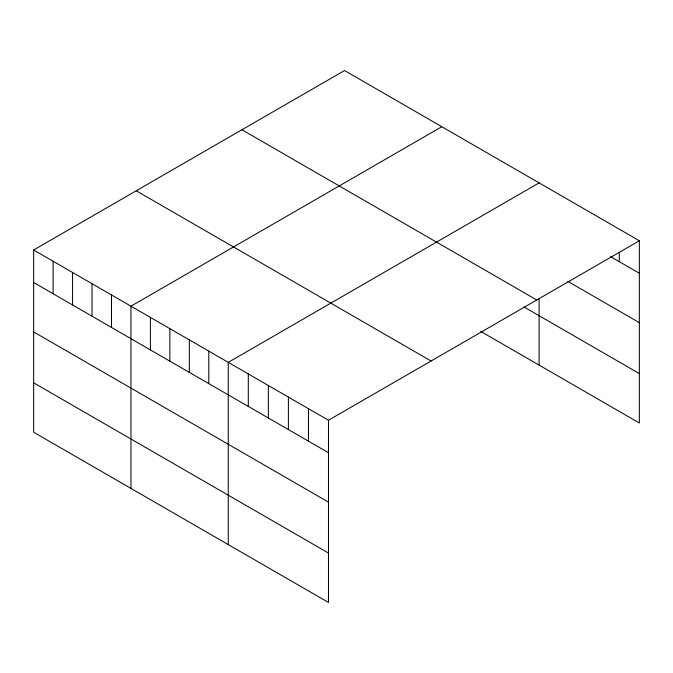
<?xml version="1.0" encoding="UTF-8"?>
<svg xmlns="http://www.w3.org/2000/svg" width="673" height="673" viewBox="0 0 673 673"><rect width="100%" height="100%" fill="white"/><g stroke="black" fill="none" stroke-linecap="round" stroke-linejoin="round"><path stroke-width="1.01" d="M639.35 240.766L328.491 420.238L328.491 602.461L33.65 432.234L33.65 250.011L344.509 70.539L639.35 240.766L639.35 422.989L480.724 331.41M441.808 126.717L130.949 306.181L130.949 488.413M539.107 182.888L228.248 362.36L228.248 544.583M610.579 256.649L639.35 273.255M567.869 281.398L639.35 322.67M241.927 129.763L536.768 299.99M524.065 307.023L639.35 373.582M136.232 190.787L431.073 361.014M33.65 250.011L328.491 420.238M33.65 282.5L328.491 452.727M33.65 331.915L328.491 502.142M33.65 382.819L328.491 553.046M619.303 252.249L619.303 261.679M539.107 298.728L539.107 365.111M308.444 408.662L308.444 441.151M288.397 397.087L288.397 429.576M268.35 385.511L268.35 418M248.295 373.936L248.295 406.425M208.79 351.121L208.79 383.618M189.332 339.89L189.332 372.379M169.865 328.651L169.865 361.149M150.407 317.42L150.407 349.91M111.491 294.951L111.491 327.44M92.033 283.712L92.033 316.209M72.566 272.481L72.566 304.97M53.108 261.242L53.108 293.739"/></g></svg>
